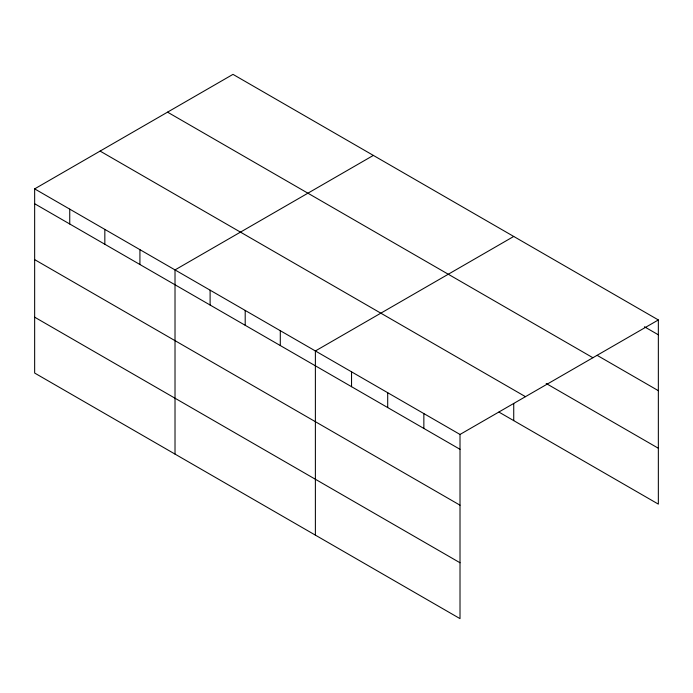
<?xml version="1.0" encoding="UTF-8"?>
<svg xmlns="http://www.w3.org/2000/svg" width="693" height="693" viewBox="0 0 693 693"><rect width="100%" height="100%" fill="white"/><g stroke="black" fill="none" stroke-linecap="round" stroke-linejoin="round"><path stroke-width="1.04" d="M34.65 188.877L460.013 434.459L460.013 618.632L34.65 373.051L34.65 188.877L232.987 74.368L658.35 319.949L658.35 504.123L498.951 412.092M373.362 155.405L175.017 269.915L175.017 454.097M513.73 236.452L315.384 350.961L315.384 535.135M460.013 434.459L658.35 319.949M644.447 326.775L658.35 334.806M597.167 355.353L658.35 390.679M167.541 112.153L592.896 357.735M546.171 383.489L658.35 448.25M100.104 151.091L525.459 396.665M34.65 203.733L460.013 449.315M34.65 259.615L460.013 505.188M34.65 317.177L460.013 562.759M513.73 403.439L513.73 420.625M423.856 413.582L423.856 428.439M387.699 392.706L387.699 407.571M351.542 371.829L351.542 386.694M280.293 330.7L280.293 345.556M245.201 310.438L245.201 325.294M210.109 290.176L210.109 305.041M139.925 249.653L139.925 264.518M104.834 229.4L104.834 244.257M69.742 209.139L69.742 223.995"/></g></svg>
